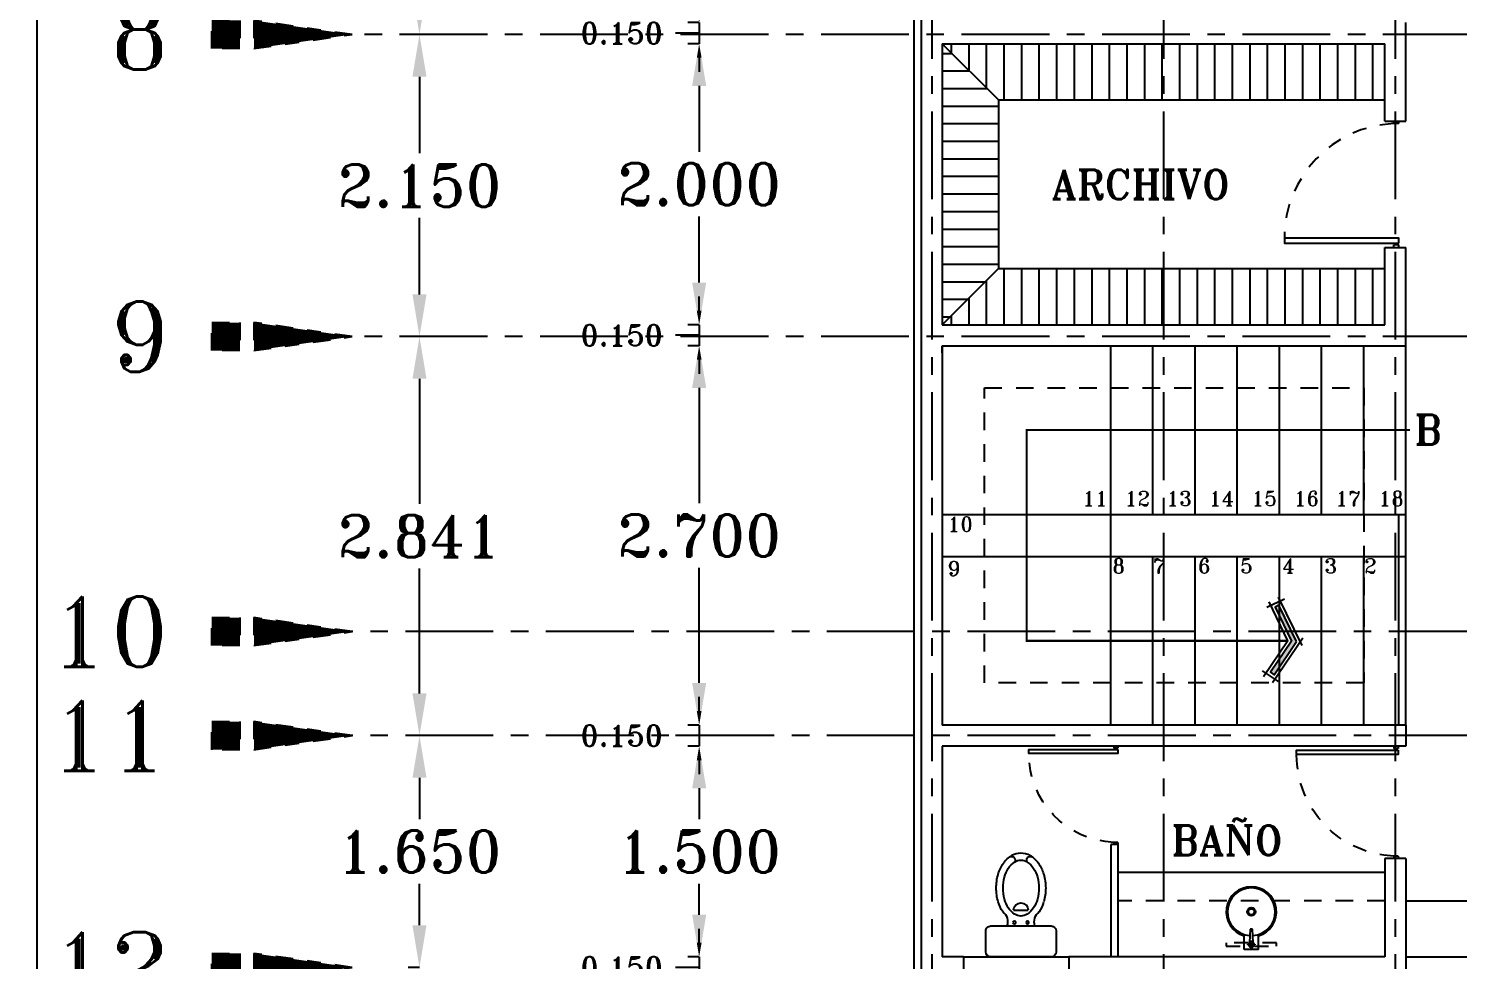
# Model space of a CAD drawing. Extents: x 915 to 2178, y -798 to 165.
# Drawn here: x 1325.22 to 1335.4, y -711.21 to -704.57 of the extents above; entities that cross this region are included whole.
import ezdxf
from ezdxf.enums import TextEntityAlignment as Align

# ---------------------------------------------------------------- set-up
doc = ezdxf.new("R2010")
doc.units = 0
doc.header["$LTSCALE"] = 0.5
doc.header["$MEASUREMENT"] = 0
for name, pattern in [('CENTER', [2, 1.25, -0.25, 0.25, -0.25]), ('DASHDOT2', [0.5, 0.25, -0.125, 0, -0.125]), ('HIDDEN2', [0.1875, 0.125, -0.0625])]:
    doc.linetypes.add(name, pattern=pattern)
doc.layers.get('0').update_dxf_attribs({"linetype": 'CONTINUOUS'})
doc.layers.get('DEFPOINTS').update_dxf_attribs({"linetype": 'CONTINUOUS'})
for name, color, linetype in [('COTA', 7, 'CONTINUOUS'), ('COTAS', 7, 'CONTINUOUS'), ('EJE', 125, 'DASHDOT2'), ('EJES', 125, 'CENTER'), ('ESCALERA', 41, 'CONTINUOUS'), ('MOBILIARIO', 125, 'CONTINUOUS'), ('MUEBLES', 125, 'CONTINUOUS'), ('MURO', 150, 'CONTINUOUS'), ('muro bajo', 40, 'CONTINUOUS'), ('proyecciones', 6, 'HIDDEN2'), ('PUERTA5', 125, 'CONTINUOUS'), ('TERRENO', 8, 'CONTINUOUS'), ('TEXTOS', 7, 'CONTINUOUS')]:
    doc.layers.add(name, color=color, linetype=linetype)
doc.styles.add('ROMANT', font='romant')
doc.dimstyles.new('detalle', dxfattribs={"dimtxt": 0.2, "dimasz": 0.15, "dimexe": 0.08, "dimexo": 0, "dimgap": 0.08, "dimtad": 0, "dimtih": 1, "dimtoh": 1, "dimdec": 3, "dimzin": 1, "dimdsep": 46, "dimtxsty": 'ROMANT', "dimcen": 0.15, "dimclrd": 143, "dimclre": 9, "dimadec": 0, "dimazin": 0, "dimtfac": 1, "dimtdec": 3, "dimtmove": 0, "dimatfit": 3, "dimfxl": 1, "dimarcsym": 0})
pattern_1 = [(270, (-4.46171, 0), (0.125, -2e-17), [])]

# ---------------------------------------------------------------- blocks, each defined once
blk = doc.blocks.new('Flecha_1')
blk.add_hatch(color=256).paths.add_polyline_path([(0, 0.00076), (0.00304, -0.001), (0.00285, -0.00132), (0, 0.00032), (-0.00285, -0.00132), (-0.00304, -0.001)])
for p, q in [((0.00032, 0.00127), (-0.00375, -0.00108)), ((-0.00032, 0.00127), (0.00375, -0.00108)), ((0, 0), (-0.00328, -0.00189)), ((0, 0), (0.00328, -0.00189)), ((-0.00361, -0.00057), (-0.00277, -0.00203)), ((0.00361, -0.00057), (0.00277, -0.00203))]:
    blk.add_line(p, q)
blk.add_lwpolyline([(0, 0.00076), (0.00304, -0.001), (0.00285, -0.00132), (0, 0.00032), (-0.00285, -0.00132), (-0.00304, -0.001)], close=True)
blk = doc.blocks.new('WC')
for p, q in [((0.02, 0.215), (0.02, -0.215)), ((0.205, 0.25), (0.055, 0.25)), ((0.24, -0.215), (0.24, 0.215)), ((0.353, -0.052), (0.353, 0.052)), ((0.055, -0.25), (0.205, -0.25))]:
    blk.add_line(p, q)
blk.add_lwpolyline([(0.709, 0, 0.144399), (0.695, 0.045, 0.107176), (0.65, 0.09, 0.077789), (0.589, 0.117, 0.064981), (0.51, 0.127, 0.064981), (0.431, 0.117, 0.077789), (0.37, 0.09, 0.107176), (0.325, 0.045, 0.144399), (0.311, 0, 0.144399), (0.325, -0.045, 0.107176), (0.37, -0.09, 0.077789), (0.431, -0.117, 0.064981), (0.51, -0.127, 0.064981), (0.589, -0.117, 0.077789), (0.65, -0.09, 0.107176), (0.695, -0.045, 0.144399)], format="xyb", close=True)
blk.add_lwpolyline([(0.342, -0.13, 0.072633), (0.411, -0.162, 0.070933), (0.51, -0.176, 0.070933), (0.609, -0.162, 0.082513), (0.687, -0.124, 0.10681), (0.743, -0.064, 0.133944), (0.76, 0, 0.133944)], format="xyb")
for centre in [(0.265, 0.047), (0.265, -0.047)]:
    blk.add_circle(centre, 0.01)
for centre, radius, start, end in [((0.055, 0.215), 0.035, 90, 180), ((0.205, 0.215), 0.035, 0, 90), ((0.269, 0.19), 0.0949, 252.4197, 320.4238), ((0.484, -0.091), 0.263, 106.2295, 122.8466), ((0.51, -0.179), 0.355, 90, 106.2295), ((0.51, -0.179), 0.355, 73.7705, 90), ((0.536, -0.091), 0.263, 54.9026, 73.7705), ((0.575, -0.035), 0.195, 30.5161, 54.9026), ((0.352, 0), 0.052, 271.9761, 88.0239), ((0.709, 0.067), 0.0261, 237.3898, 26.2472), ((0.634, 0), 0.126, 0, 30.5161), ((0.269, -0.19), 0.0949, 39.5762, 107.5803), ((0.709, -0.067), 0.0261, 333.7528, 122.6102), ((0.055, -0.215), 0.035, 180, 270), ((0.205, -0.215), 0.035, 270, 0)]:
    blk.add_arc(centre, radius, start, end)
blk = doc.blocks.new('OVAMONO')
for p, q in [((-0.06, -0.02), (0.06, -0.02)), ((-0.06, -0.02), (-0.06, -0.136)), ((-0.021, -0.059), (-0.03, -0.059)), ((-0.014, -0.08), (-0.01, -0.191)), ((-0.004, -0.041), (-0.004, -0.033)), ((-0.004, -0.093), (-0.004, -0.084)), ((0.004, -0.041), (0.004, -0.033)), ((0.004, -0.093), (0.004, -0.084)), ((0.01, -0.191), (0.014, -0.08)), ((0.03, -0.059), (0.021, -0.059)), ((0.03, -0.067), (0.021, -0.067)), ((0.06, -0.02), (0.06, -0.136)), ((-0.01, -0.191), (0.01, -0.191))]:
    blk.add_line(p, q)
at = {"linetype": 'HIDDEN2'}
blk.add_lwpolyline([(0.21, -0.05), (-0.21, -0.05), (-0.21, -0.076), (0.21, -0.076)], close=True, dxfattribs=at)
blk.add_lwpolyline([(-0.021, -0.067), (-0.03, -0.067)])
for centre, radius in [((0, -0.063), 0.00413), ((0, -0.337), 0.035), ((0, -0.337), 0.025)]:
    blk.add_circle(centre, radius)
for centre, radius, start, end in [((-0.036, -0.063), 0.00723, 328.4667, 31.5333), ((0, -0.063), 0.0227, 99.5941, 170.4059), ((0, -0.063), 0.0227, 189.5941, 260.4059), ((-0.021, -0.041), 0.0176, 270, 0), ((-0.021, -0.084), 0.0176, 0, 90), ((0, -0.027), 0.00723, 238.4667, 301.5333), ((0, -0.099), 0.00723, 58.4667, 121.5333), ((0, -0.063), 0.0227, 9.5941, 80.4059), ((0.021, -0.041), 0.0176, 180, 270), ((0, -0.063), 0.0227, 279.5941, 350.4059), ((0.021, -0.084), 0.0176, 90, 180), ((0.036, -0.063), 0.00723, 148.4667, 211.5333), ((0, -0.337), 0.21, 106.6032, 73.4001), ((0, -0.337), 0.2, 93.4675, 86.5338)]:
    blk.add_arc(centre, radius, start, end)
blk = doc.blocks.new('PUERTA5')
at = {"layer": 'PUERTA5'}
for p, q in [((-0.9, 0.018), (-0.882, 0.018)), ((-0.882, -0.018), (-0.882, 0.018)), ((-0.018, 0.018), (0, 0.018)), ((-0.018, -0.018), (-0.018, 0.018)), ((-0.9, -0.018), (-0.882, -0.018)), ((-0.018, -0.018), (0, -0.018))]:
    blk.add_line(p, q, dxfattribs=at)
blk.add_lwpolyline([(-0.869, -0.018), (-0.833, -0.018), (-0.833, 0.797), (-0.869, 0.797)], close=True, dxfattribs=at)
at = {"layer": 'PUERTA5', "linetype": 'HIDDEN2'}
blk.add_arc((-0.833, -0.018), 0.815, 2.5308, 90, dxfattribs=at)
blk = doc.blocks.new('*D58')
at = {"layer": 'COTAS', "color": 9, "lineweight": -2, "transparency": 16777216}
for p, q in [((1331.523, -671.662), (1325.199, -671.662)), ((1331.523, -721.612), (1325.199, -721.612))]:
    blk.add_line(p, q, dxfattribs=at)
at = {"layer": 'COTAS', "color": 143, "lineweight": -2, "transparency": 16777216}
for p, q in [((1325.279, -672.462), (1325.279, -697.565)), ((1325.279, -720.812), (1325.279, -698.325))]:
    blk.add_line(p, q, dxfattribs=at)
at = {"layer": 'COTAS', "color": 143, "transparency": 16777216}
for points in [[(1325.145, -672.462), (1325.412, -672.462), (1325.279, -671.662)], [(1325.145, -720.812), (1325.412, -720.812), (1325.279, -721.612)]]:
    blk.add_solid(points, dxfattribs=at)
at = {"layer": 'DEFPOINTS', "color": 0, "transparency": 16777216}
for p in [(1331.523, -671.662), (1325.279, -721.612), (1331.523, -721.612)]:
    blk.add_point(p, dxfattribs=at)
at = {"layer": 'COTAS', "color": 0, "transparency": 16777216, "insert": (1325.279, -697.945), "char_height": 0.6, "attachment_point": 5, "style": 'ROMANT'}
blk.add_mtext('49.950', dxfattribs=at)
blk = doc.blocks.new('DI-P0102')
at = {"const_width": 0.2}
blk.add_lwpolyline([(-0.8, 0), (-1, 0)], dxfattribs=at)
for points in [[(-1, 0.1), (-0.8, 0.1), (-0.8, -0.1), (-1, -0.1)], [(0, 0), (-0.7, 0.1), (-0.7, -0.1)]]:
    blk.add_lwpolyline(points, close=True)
blk.add_lwpolyline([(0, 0, 0, 0.2, 0), (-0.7, 0, 0.2, 0.2, 0)], format="xyseb")
at = {"style": 'ROMANT'}
blk.add_attdef('A', text='', height=0.6, dxfattribs=at).set_placement((-1.3, 0), align=Align.MIDDLE_RIGHT)
blk = doc.blocks.new('*D84')
at = {"layer": 'COTA', "color": 9, "lineweight": -2, "transparency": 16777216}
for p, q in [((1328.001, -700.856), (1327.921, -700.856)), ((1328.001, -704.616), (1327.921, -704.616))]:
    blk.add_line(p, q, dxfattribs=at)
at = {"layer": 'COTA', "color": 143, "lineweight": -2, "transparency": 16777216}
for p, q in [((1328.001, -701.156), (1328.001, -702.506)), ((1328.001, -704.316), (1328.001, -702.966))]:
    blk.add_line(p, q, dxfattribs=at)
at = {"layer": 'COTA', "color": 143, "transparency": 16777216}
for points in [[(1327.951, -701.156), (1328.051, -701.156), (1328.001, -700.856)], [(1327.951, -704.316), (1328.051, -704.316), (1328.001, -704.616)]]:
    blk.add_solid(points, dxfattribs=at)
at = {"layer": 'DEFPOINTS', "color": 0, "transparency": 16777216}
for p in [(1328.001, -700.856), (1328.001, -704.616), (1328.001, -704.616)]:
    blk.add_point(p, dxfattribs=at)
at = {"layer": 'COTA', "color": 0, "transparency": 16777216, "insert": (1328.001, -702.736), "char_height": 0.3, "attachment_point": 5, "style": 'ROMANT'}
blk.add_mtext('3.759', dxfattribs=at)
blk = doc.blocks.new('*D85')
at = {"layer": 'COTA', "color": 9, "lineweight": -2, "transparency": 16777216}
for p, q in [((1328.001, -704.616), (1327.921, -704.616)), ((1328.001, -706.766), (1327.921, -706.766))]:
    blk.add_line(p, q, dxfattribs=at)
at = {"layer": 'COTA', "color": 143, "lineweight": -2, "transparency": 16777216}
for p, q in [((1328.001, -704.916), (1328.001, -705.461)), ((1328.001, -706.466), (1328.001, -705.921))]:
    blk.add_line(p, q, dxfattribs=at)
at = {"layer": 'COTA', "color": 143, "transparency": 16777216}
for points in [[(1327.951, -704.916), (1328.051, -704.916), (1328.001, -704.616)], [(1327.951, -706.466), (1328.051, -706.466), (1328.001, -706.766)]]:
    blk.add_solid(points, dxfattribs=at)
at = {"layer": 'DEFPOINTS', "color": 0, "transparency": 16777216}
for p in [(1328.001, -704.616), (1328.001, -706.766), (1328.001, -706.766)]:
    blk.add_point(p, dxfattribs=at)
at = {"layer": 'COTA', "color": 0, "transparency": 16777216, "insert": (1328.001, -705.691), "char_height": 0.3, "attachment_point": 5, "style": 'ROMANT'}
blk.add_mtext('2.150', dxfattribs=at)
blk = doc.blocks.new('*D86')
at = {"layer": 'COTA', "color": 9, "lineweight": -2, "transparency": 16777216}
for p, q in [((1328.001, -706.766), (1327.921, -706.766)), ((1328.001, -709.606), (1327.921, -709.606))]:
    blk.add_line(p, q, dxfattribs=at)
at = {"layer": 'COTA', "color": 143, "lineweight": -2, "transparency": 16777216}
for p, q in [((1328.001, -707.066), (1328.001, -707.956)), ((1328.001, -709.306), (1328.001, -708.416))]:
    blk.add_line(p, q, dxfattribs=at)
at = {"layer": 'COTA', "color": 143, "transparency": 16777216}
for points in [[(1327.951, -707.066), (1328.051, -707.066), (1328.001, -706.766)], [(1327.951, -709.306), (1328.051, -709.306), (1328.001, -709.606)]]:
    blk.add_solid(points, dxfattribs=at)
at = {"layer": 'DEFPOINTS', "color": 0, "transparency": 16777216}
for p in [(1328.001, -706.766), (1328.001, -709.606), (1328.001, -709.606)]:
    blk.add_point(p, dxfattribs=at)
at = {"layer": 'COTA', "color": 0, "transparency": 16777216, "insert": (1328.001, -708.186), "char_height": 0.3, "attachment_point": 5, "style": 'ROMANT'}
blk.add_mtext('2.841', dxfattribs=at)
blk = doc.blocks.new('*D87')
at = {"layer": 'COTA', "color": 9, "lineweight": -2, "transparency": 16777216}
for p, q in [((1328.001, -709.606), (1327.921, -709.606)), ((1328.001, -711.256), (1327.921, -711.256))]:
    blk.add_line(p, q, dxfattribs=at)
at = {"layer": 'COTA', "color": 143, "lineweight": -2, "transparency": 16777216}
for p, q in [((1328.001, -709.906), (1328.001, -710.201)), ((1328.001, -710.956), (1328.001, -710.661))]:
    blk.add_line(p, q, dxfattribs=at)
at = {"layer": 'COTA', "color": 143, "transparency": 16777216}
for points in [[(1327.951, -709.906), (1328.051, -709.906), (1328.001, -709.606)], [(1327.951, -710.956), (1328.051, -710.956), (1328.001, -711.256)]]:
    blk.add_solid(points, dxfattribs=at)
at = {"layer": 'DEFPOINTS', "color": 0, "transparency": 16777216}
for p in [(1328.001, -709.606), (1328.001, -711.256), (1328.001, -711.256)]:
    blk.add_point(p, dxfattribs=at)
at = {"layer": 'COTA', "color": 0, "transparency": 16777216, "insert": (1328.001, -710.431), "char_height": 0.3, "attachment_point": 5, "style": 'ROMANT'}
blk.add_mtext('1.650', dxfattribs=at)
blk = doc.blocks.new('*D171')
at = {"layer": 'COTA', "color": 9, "lineweight": -2, "transparency": 16777216}
for p, q in [((1329.992, -704.681), (1329.912, -704.681)), ((1329.992, -706.681), (1329.912, -706.681))]:
    blk.add_line(p, q, dxfattribs=at)
at = {"layer": 'COTA', "color": 143, "lineweight": -2, "transparency": 16777216}
for p, q in [((1329.992, -704.981), (1329.992, -705.451)), ((1329.992, -706.381), (1329.992, -705.911))]:
    blk.add_line(p, q, dxfattribs=at)
at = {"layer": 'COTA', "color": 143, "transparency": 16777216}
for points in [[(1329.942, -704.981), (1330.042, -704.981), (1329.992, -704.681)], [(1329.942, -706.381), (1330.042, -706.381), (1329.992, -706.681)]]:
    blk.add_solid(points, dxfattribs=at)
at = {"layer": 'DEFPOINTS', "color": 0, "transparency": 16777216}
for p in [(1329.992, -704.681), (1329.992, -706.681), (1329.992, -706.681)]:
    blk.add_point(p, dxfattribs=at)
at = {"layer": 'COTA', "color": 0, "transparency": 16777216, "insert": (1329.992, -705.681), "char_height": 0.3, "attachment_point": 5, "style": 'ROMANT'}
blk.add_mtext('2.000', dxfattribs=at)
blk = doc.blocks.new('*D172')
at = {"layer": 'COTA', "color": 9, "lineweight": -2, "transparency": 16777216}
for p, q in [((1329.992, -706.831), (1329.912, -706.831)), ((1329.992, -709.531), (1329.912, -709.531))]:
    blk.add_line(p, q, dxfattribs=at)
at = {"layer": 'COTA', "color": 143, "lineweight": -2, "transparency": 16777216}
for p, q in [((1329.992, -707.131), (1329.992, -707.951)), ((1329.992, -709.231), (1329.992, -708.411))]:
    blk.add_line(p, q, dxfattribs=at)
at = {"layer": 'COTA', "color": 143, "transparency": 16777216}
for points in [[(1329.942, -707.131), (1330.042, -707.131), (1329.992, -706.831)], [(1329.942, -709.231), (1330.042, -709.231), (1329.992, -709.531)]]:
    blk.add_solid(points, dxfattribs=at)
at = {"layer": 'DEFPOINTS', "color": 0, "transparency": 16777216}
for p in [(1329.992, -706.831), (1329.992, -709.531), (1329.992, -709.531)]:
    blk.add_point(p, dxfattribs=at)
at = {"layer": 'COTA', "color": 0, "transparency": 16777216, "insert": (1329.992, -708.181), "char_height": 0.3, "attachment_point": 5, "style": 'ROMANT'}
blk.add_mtext('2.700', dxfattribs=at)
blk = doc.blocks.new('*D173')
at = {"layer": 'COTA', "color": 9, "lineweight": -2, "transparency": 16777216}
for p, q in [((1329.992, -709.681), (1329.912, -709.681)), ((1329.992, -711.181), (1329.912, -711.181))]:
    blk.add_line(p, q, dxfattribs=at)
at = {"layer": 'COTA', "color": 143, "lineweight": -2, "transparency": 16777216}
for p, q in [((1329.992, -709.981), (1329.992, -710.201)), ((1329.992, -710.881), (1329.992, -710.661))]:
    blk.add_line(p, q, dxfattribs=at)
at = {"layer": 'COTA', "color": 143, "transparency": 16777216}
for points in [[(1329.942, -709.981), (1330.042, -709.981), (1329.992, -709.681)], [(1329.942, -710.881), (1330.042, -710.881), (1329.992, -711.181)]]:
    blk.add_solid(points, dxfattribs=at)
at = {"layer": 'DEFPOINTS', "color": 0, "transparency": 16777216}
for p in [(1329.992, -709.681), (1329.992, -711.181), (1329.992, -711.181)]:
    blk.add_point(p, dxfattribs=at)
at = {"layer": 'COTA', "color": 0, "transparency": 16777216, "insert": (1329.992, -710.431), "char_height": 0.3, "attachment_point": 5, "style": 'ROMANT'}
blk.add_mtext('1.500', dxfattribs=at)
blk = doc.blocks.new('*D175')
at = {"layer": 'COTA', "color": 143, "lineweight": -2, "transparency": 16777216}
for p, q in [((1329.992, -704.431), (1329.992, -704.331)), ((1329.983, -704.606), (1329.823, -704.606)), ((1329.992, -704.606), (1329.983, -704.606)), ((1329.992, -704.531), (1329.992, -704.681)), ((1329.992, -704.531), (1329.992, -704.681)), ((1329.992, -704.781), (1329.992, -704.881))]:
    blk.add_line(p, q, dxfattribs=at)
at = {"layer": 'COTA', "color": 9, "lineweight": -2, "transparency": 16777216}
for p, q in [((1329.992, -704.531), (1329.912, -704.531)), ((1329.992, -704.681), (1329.912, -704.681))]:
    blk.add_line(p, q, dxfattribs=at)
at = {"layer": 'COTA', "color": 143, "transparency": 16777216}
for points in [[(1329.975, -704.431), (1330.009, -704.431), (1329.992, -704.531)], [(1329.975, -704.781), (1330.009, -704.781), (1329.992, -704.681)]]:
    blk.add_solid(points, dxfattribs=at)
at = {"layer": 'DEFPOINTS', "color": 0, "transparency": 16777216}
for p in [(1329.992, -704.531), (1329.992, -704.681), (1329.992, -704.681)]:
    blk.add_point(p, dxfattribs=at)
at = {"layer": 'COTA', "color": 0, "transparency": 16777216, "insert": (1329.44, -704.606), "char_height": 0.15, "attachment_point": 5, "style": 'ROMANT'}
blk.add_mtext('0.150', dxfattribs=at)
blk = doc.blocks.new('*D176')
at = {"layer": 'COTA', "color": 143, "lineweight": -2, "transparency": 16777216}
for p, q in [((1329.992, -706.581), (1329.992, -706.481)), ((1329.983, -706.756), (1329.823, -706.756)), ((1329.992, -706.756), (1329.983, -706.756)), ((1329.992, -706.681), (1329.992, -706.831)), ((1329.992, -706.681), (1329.992, -706.831)), ((1329.992, -706.931), (1329.992, -707.031))]:
    blk.add_line(p, q, dxfattribs=at)
at = {"layer": 'COTA', "color": 9, "lineweight": -2, "transparency": 16777216}
for p, q in [((1329.992, -706.681), (1329.912, -706.681)), ((1329.992, -706.831), (1329.912, -706.831))]:
    blk.add_line(p, q, dxfattribs=at)
at = {"layer": 'COTA', "color": 143, "transparency": 16777216}
for points in [[(1329.975, -706.581), (1330.009, -706.581), (1329.992, -706.681)], [(1329.975, -706.931), (1330.009, -706.931), (1329.992, -706.831)]]:
    blk.add_solid(points, dxfattribs=at)
at = {"layer": 'DEFPOINTS', "color": 0, "transparency": 16777216}
for p in [(1329.992, -706.681), (1329.992, -706.831), (1329.992, -706.831)]:
    blk.add_point(p, dxfattribs=at)
at = {"layer": 'COTA', "color": 0, "transparency": 16777216, "insert": (1329.44, -706.756), "char_height": 0.15, "attachment_point": 5, "style": 'ROMANT'}
blk.add_mtext('0.150', dxfattribs=at)
blk = doc.blocks.new('*D177')
at = {"layer": 'COTA', "color": 143, "lineweight": -2, "transparency": 16777216}
for p, q in [((1329.992, -709.431), (1329.992, -709.331)), ((1329.983, -709.606), (1329.823, -709.606)), ((1329.992, -709.606), (1329.983, -709.606)), ((1329.992, -709.531), (1329.992, -709.681)), ((1329.992, -709.531), (1329.992, -709.681)), ((1329.992, -709.781), (1329.992, -709.881))]:
    blk.add_line(p, q, dxfattribs=at)
at = {"layer": 'COTA', "color": 9, "lineweight": -2, "transparency": 16777216}
for p, q in [((1329.992, -709.531), (1329.912, -709.531)), ((1329.992, -709.681), (1329.912, -709.681))]:
    blk.add_line(p, q, dxfattribs=at)
at = {"layer": 'COTA', "color": 143, "transparency": 16777216}
for points in [[(1329.975, -709.431), (1330.009, -709.431), (1329.992, -709.531)], [(1329.975, -709.781), (1330.009, -709.781), (1329.992, -709.681)]]:
    blk.add_solid(points, dxfattribs=at)
at = {"layer": 'DEFPOINTS', "color": 0, "transparency": 16777216}
for p in [(1329.992, -709.531), (1329.992, -709.681), (1329.992, -709.681)]:
    blk.add_point(p, dxfattribs=at)
at = {"layer": 'COTA', "color": 0, "transparency": 16777216, "insert": (1329.44, -709.606), "char_height": 0.15, "attachment_point": 5, "style": 'ROMANT'}
blk.add_mtext('0.150', dxfattribs=at)
blk = doc.blocks.new('*D178')
at = {"layer": 'COTA', "color": 143, "lineweight": -2, "transparency": 16777216}
for p, q in [((1329.992, -711.081), (1329.992, -710.981)), ((1329.992, -711.181), (1329.992, -711.331)), ((1329.992, -711.181), (1329.992, -711.331)), ((1329.983, -711.256), (1329.823, -711.256)), ((1329.992, -711.256), (1329.983, -711.256)), ((1329.992, -711.431), (1329.992, -711.531))]:
    blk.add_line(p, q, dxfattribs=at)
at = {"layer": 'COTA', "color": 9, "lineweight": -2, "transparency": 16777216}
for p, q in [((1329.992, -711.181), (1329.912, -711.181)), ((1329.992, -711.331), (1329.912, -711.331))]:
    blk.add_line(p, q, dxfattribs=at)
at = {"layer": 'COTA', "color": 143, "transparency": 16777216}
for points in [[(1329.975, -711.081), (1330.009, -711.081), (1329.992, -711.181)], [(1329.975, -711.431), (1330.009, -711.431), (1329.992, -711.331)]]:
    blk.add_solid(points, dxfattribs=at)
at = {"layer": 'DEFPOINTS', "color": 0, "transparency": 16777216}
for p in [(1329.992, -711.181), (1329.992, -711.331), (1329.992, -711.331)]:
    blk.add_point(p, dxfattribs=at)
at = {"layer": 'COTA', "color": 0, "transparency": 16777216, "insert": (1329.44, -711.256), "char_height": 0.15, "attachment_point": 5, "style": 'ROMANT'}
blk.add_mtext('0.150', dxfattribs=at)

msp = doc.modelspace()

# ---------------------------------------------------------------- hatches: boundary and pattern name
at = {"layer": 'MOBILIARIO'}
h = msp.add_hatch(dxfattribs=at)
h.set_pattern_fill('LINE', color=256, style=0)
h.set_pattern_definition([(0, (-4.46171, 0), (3e-17, 0.125), [])])
h.paths.add_polyline_path([(1332.1225, -705.0811), (1331.7225, -704.6811), (1331.7225, -706.6811), (1332.1225, -706.2811)])
at = {"layer": 'MUEBLES'}
h = msp.add_hatch(dxfattribs=at)
h.set_pattern_fill('LINE', color=256, angle=-90, style=0)
h.set_pattern_definition(pattern_1)
h.paths.add_polyline_path([(1334.8725, -705.0811), (1334.8725, -704.6811), (1331.7225, -704.6811), (1332.1225, -705.0811)])
h = msp.add_hatch(dxfattribs=at)
h.set_pattern_fill('LINE', color=256, angle=-90, style=0)
h.set_pattern_definition(pattern_1)
h.paths.add_polyline_path([(1332.1225, -706.2811), (1331.7225, -706.6811), (1334.8725, -706.6811), (1334.8725, -706.2811)])

# ---------------------------------------------------------------- linework, layer by layer
at = {"layer": 'EJES'}
for p, q in [((1331.6475, -669.1624), (1331.6475, -724.2023)), ((1333.2975, -669.1624), (1333.2975, -724.2023)), ((1334.9475, -669.1624), (1334.9475, -724.2023)), ((1355.4846, -704.6155), (1327.5225, -704.6155)), ((1355.4846, -706.7655), (1327.5225, -706.7655)), ((1355.5265, -708.8655), (1327.5225, -708.8655)), ((1355.5265, -709.6061), (1327.5225, -709.6061))]:
    msp.add_line(p, q, dxfattribs=at)
at = {"layer": 'ESCALERA'}
for p, q in [((1331.7225, -706.8311), (1335.0225, -706.8311)), ((1332.9225, -709.5311), (1332.9225, -706.8311)), ((1333.2225, -708.0311), (1333.2225, -706.8311)), ((1333.5225, -708.0311), (1333.5225, -706.8311)), ((1333.8225, -708.0311), (1333.8225, -706.8311)), ((1334.1225, -708.0311), (1334.1225, -706.8311)), ((1334.4225, -708.0311), (1334.4225, -706.8311)), ((1334.7225, -708.0311), (1334.7225, -706.8311)), ((1335.0225, -708.0311), (1335.0225, -706.8311)), ((1331.7225, -708.0311), (1332.9225, -708.0311)), ((1332.9225, -708.0311), (1335.0225, -708.0311)), ((1331.7225, -708.3311), (1332.9225, -708.3311)), ((1332.9225, -708.3311), (1335.0225, -708.3311)), ((1333.2225, -709.5311), (1333.2225, -708.3311)), ((1333.5225, -709.5311), (1333.5225, -708.3311)), ((1333.8225, -709.5311), (1333.8225, -708.3311)), ((1334.1225, -709.5311), (1334.1225, -708.3311)), ((1334.4225, -709.5311), (1334.4225, -708.3311)), ((1334.7225, -709.5311), (1334.7225, -708.3311)), ((1335.0225, -709.5311), (1335.0225, -708.3311))]:
    msp.add_line(p, q, dxfattribs=at)
at = {"layer": 'MOBILIARIO'}
for p, q in [((1332.1225, -705.0811), (1331.7225, -704.6811)), ((1332.1225, -705.0811), (1332.1225, -706.2811)), ((1332.1225, -705.0811), (1334.8725, -705.0811)), ((1332.1225, -706.2811), (1331.7225, -706.6811)), ((1332.1225, -706.2811), (1334.8725, -706.2811))]:
    msp.add_line(p, q, dxfattribs=at)
at = {"layer": 'MUEBLES'}
for p, q in [((1334.9725, -709.5311), (1334.9725, -708.0311)), ((1334.9725, -708.0311), (1335.0225, -708.0311)), ((1335.0225, -709.5311), (1335.0225, -708.0311)), ((1332.9225, -710.3811), (1332.9225, -711.1811)), ((1332.9725, -710.3811), (1332.9225, -710.3811)), ((1332.9725, -710.3811), (1332.9725, -711.1811)), ((1334.8725, -710.5811), (1332.9725, -710.5811)), ((1335.0225, -710.7811), (1339.9872, -710.7811))]:
    msp.add_line(p, q, dxfattribs=at)
at = {"layer": 'MURO'}
for p, q in [((1331.5725, -700.7311), (1331.5725, -711.3311)), ((1335.0225, -705.2311), (1335.0225, -704.5311)), ((1331.7225, -704.6811), (1334.8725, -704.6811)), ((1331.7225, -704.6811), (1331.7225, -706.6811)), ((1334.8725, -705.2311), (1334.8725, -704.6811)), ((1334.8725, -705.2311), (1335.0225, -705.2311)), ((1334.8725, -706.6811), (1334.8725, -706.1311)), ((1334.8725, -706.1311), (1335.0225, -706.1311)), ((1335.0225, -706.8311), (1335.0225, -706.1311)), ((1331.7225, -706.6811), (1334.8725, -706.6811)), ((1331.7225, -706.8311), (1331.7225, -709.5311)), ((1331.7225, -706.8811), (1331.7225, -706.8311)), ((1331.7225, -706.8311), (1335.0225, -706.8311)), ((1335.0225, -709.5311), (1331.7225, -709.5311)), ((1335.0225, -709.5311), (1335.0225, -709.6811)), ((1335.0225, -709.6811), (1331.7225, -709.6811)), ((1331.7225, -709.6811), (1331.7225, -711.1811)), ((1334.8725, -710.4811), (1334.8725, -711.1811)), ((1335.0225, -710.4811), (1334.8725, -710.4811)), ((1335.0225, -710.4811), (1335.0225, -711.3311)), ((1331.8725, -711.1811), (1331.7225, -711.1811)), ((1331.8725, -711.1811), (1331.8725, -711.3311)), ((1334.8725, -711.1811), (1332.6225, -711.1811)), ((1332.6225, -711.1811), (1332.6225, -711.3311))]:
    msp.add_line(p, q, dxfattribs=at)
at = {"layer": 'muro bajo'}
for p, q in [((1331.8725, -711.1811), (1332.6225, -711.1811)), ((1335.0225, -711.1811), (1339.9872, -711.1811))]:
    msp.add_line(p, q, dxfattribs=at)
at = {"layer": 'proyecciones', "linetype": 'HIDDEN2', "ltscale": 2}
for p, q in [((1334.8725, -710.7811), (1332.9725, -710.7811)), ((1332.9725, -710.7811), (1332.9725, -711.1811))]:
    msp.add_line(p, q, dxfattribs=at)
msp.add_lwpolyline([(1332.0225, -707.1311), (1334.7225, -707.1311), (1334.7225, -709.2311), (1332.0225, -709.2311)], close=True, dxfattribs=at)
at = {"layer": 'TERRENO'}
msp.add_lwpolyline([(1331.5225, -721.6124), (1331.5225, -671.6624), (1352.0635, -674.2236), (1351.4887, -720.45), (1331.5225, -721.6124)], dxfattribs=at)
at = {"layer": 'TEXTOS', "ltscale": 0.01, "const_width": 0.015}
msp.add_lwpolyline([(1334.1831, -708.9311), (1332.3225, -708.9311), (1332.3225, -707.4311), (1335.0515, -707.4311)], dxfattribs=at)

# ---------------------------------------------------------------- block references
at = {"layer": 'EJE'}
ref = msp.add_blockref('DI-P0102', (1327.5225, -704.6155), dxfattribs=at)
ref.add_attrib('A', '8', dxfattribs={"layer": '0', "height": 0.5, "style": 'ROMANT'}).set_placement((1326.2225, -704.6155), align=Align.MIDDLE_RIGHT)
ref = msp.add_blockref('DI-P0102', (1327.5225, -706.7655), dxfattribs=at)
ref.add_attrib('A', '9', dxfattribs={"layer": '0', "height": 0.5, "style": 'ROMANT'}).set_placement((1326.2225, -706.7655), align=Align.MIDDLE_RIGHT)
ref = msp.add_blockref('DI-P0102', (1327.5225, -708.8655), dxfattribs=at)
ref.add_attrib('A', '10', dxfattribs={"layer": '0', "height": 0.5, "style": 'ROMANT'}).set_placement((1326.2225, -708.8655), align=Align.MIDDLE_RIGHT)
ref = msp.add_blockref('DI-P0102', (1327.5225, -709.6061), dxfattribs=at)
ref.add_attrib('A', '11', dxfattribs={"layer": '0', "height": 0.5, "style": 'ROMANT'}).set_placement((1326.2225, -709.6061), align=Align.MIDDLE_RIGHT)
ref = msp.add_blockref('DI-P0102', (1327.5225, -711.2561), dxfattribs=at)
ref.add_attrib('A', '12', dxfattribs={"layer": '0', "height": 0.5, "style": 'ROMANT'}).set_placement((1326.2225, -711.2561), align=Align.MIDDLE_RIGHT)
at = {"layer": 'MOBILIARIO', "rotation": 90.00000000000001}
msp.add_blockref('PUERTA5', (1334.9545, -705.2311), dxfattribs=at)
at = {"layer": 'MOBILIARIO'}
for name, p, xscale, yscale, zscale, rotation in [('PUERTA5', (1332.9585, -710.3811), -0.7777777777771053, 0.7777777777771053, 0.7777777777771053, 90), ('PUERTA5', (1334.9528, -710.4811), -0.8888888888887106, 0.8888888888887106, 0.8888888888887106, 90), ('OVAMONO', (1333.9225, -711.1466), 0.849999999999909, 0.849999999999909, 0.849999999999909, 180)]:
    msp.add_blockref(name, p, dxfattribs=dict(at, xscale=xscale, yscale=yscale, zscale=zscale, rotation=rotation))
at = {"layer": 'MOBILIARIO', "xscale": -1, "rotation": 270}
msp.add_blockref('WC', (1332.2825, -711.2011), dxfattribs=at)
at = {"layer": 'TEXTOS', "ltscale": 0.01, "xscale": -81.63267044095304, "yscale": 81.63267044095375, "zscale": 81.63267044095353, "rotation": 265.9038865952132}
msp.add_blockref('Flecha_1', (1334.1831, -708.9311), dxfattribs=at)

# ---------------------------------------------------------------- texts
at = {"style": 'ROMANT'}
for s, p in [('ARCHIVO', (1332.5001, -705.7877)), ('B', (1335.0826, -707.533)), ('BAÑO', (1333.3524, -710.4561))]:
    msp.add_text(s, height=0.21, dxfattribs=at).set_placement(p)
at = {"ltscale": 0.5, "style": 'ROMANT'}
for s, p in [('11', (1332.7201, -707.9701)), ('12', (1333.0218, -707.9701)), ('13', (1333.3185, -707.9701)), ('14', (1333.6209, -707.9701)), ('15', (1333.9241, -707.9701)), ('16', (1334.2253, -707.9701)), ('17', (1334.5217, -707.9701)), ('18', (1334.8281, -707.9701)), ('10', (1331.7603, -708.1542)), ('9', (1331.7603, -708.47)), ('8', (1332.9329, -708.4507)), ('7', (1333.2219, -708.4507)), ('6', (1333.5428, -708.4507)), ('5', (1333.8428, -708.4507)), ('4', (1334.1428, -708.4507)), ('3', (1334.4428, -708.4507)), ('2', (1334.7255, -708.4507))]:
    msp.add_text(s, height=0.105, dxfattribs=at).set_placement(p)

# ---------------------------------------------------------------- dimensions: what is measured, and where the dimension line sits
at = {"layer": 'COTA'}
for base, p1, p2, picture, middle in [((1328.0009, -704.6155), (1328.0009, -700.8561), (1328.0009, -704.6155), '*D84', (1328.0009, -702.7358)), ((1328.0009, -706.7655), (1328.0009, -704.6155), (1328.0009, -706.7655), '*D85', (1328.0009, -705.6905)), ((1329.992, -706.6811), (1329.992, -704.6811), (1329.992, -706.6811), '*D171', (1329.992, -705.6811)), ((1328.0009, -709.6061), (1328.0009, -706.7655), (1328.0009, -709.6061), '*D86', (1328.0009, -708.1858)), ((1329.992, -709.5311), (1329.992, -706.8311), (1329.992, -709.5311), '*D172', (1329.992, -708.1811)), ((1328.0009, -711.2561), (1328.0009, -709.6061), (1328.0009, -711.2561), '*D87', (1328.0009, -710.4311)), ((1329.992, -711.1811), (1329.992, -709.6811), (1329.992, -711.1811), '*D173', (1329.992, -710.4311))]:
    dim = msp.add_linear_dim(base=base, p1=p1, p2=p2, angle=90, dimstyle='detalle', override={"dimtxt": 0.3, "dimasz": 0.3, "dimtmove": 1}, dxfattribs=at)
    dim.commit()
    dim.dimension.update_dxf_attribs({"geometry": picture, "text_midpoint": middle})
for base, p1, p2, picture, middle in [((1329.992, -704.6811), (1329.992, -704.5311), (1329.992, -704.6811), '*D175', (1329.7432, -704.6061)), ((1329.992, -706.8311), (1329.992, -706.6811), (1329.992, -706.8311), '*D176', (1329.7432, -706.7561)), ((1329.992, -709.6811), (1329.992, -709.5311), (1329.992, -709.6811), '*D177', (1329.7432, -709.6061)), ((1329.992, -711.3311), (1329.992, -711.1811), (1329.992, -711.3311), '*D178', (1329.7432, -711.2561))]:
    dim = msp.add_linear_dim(base=base, p1=p1, p2=p2, angle=90, dimstyle='detalle', override={"dimtxt": 0.15, "dimasz": 0.1, "dimtmove": 1}, dxfattribs=at)
    dim.commit()
    dim.dimension.update_dxf_attribs({"geometry": picture, "text_midpoint": middle, "dimtype": 160})
at = {"layer": 'COTAS'}
dim = msp.add_linear_dim(base=(1325.2785, -721.6124), p1=(1331.5225, -671.6624), p2=(1331.5225, -721.6124), angle=270, dimstyle='detalle', override={"dimtxt": 0.6, "dimasz": 0.8}, dxfattribs=at)
dim.commit()
dim.dimension.update_dxf_attribs({"geometry": '*D58', "text_midpoint": (1325.2785, -697.9454), "dimtype": 161})

doc.saveas('drawing.dxf')
